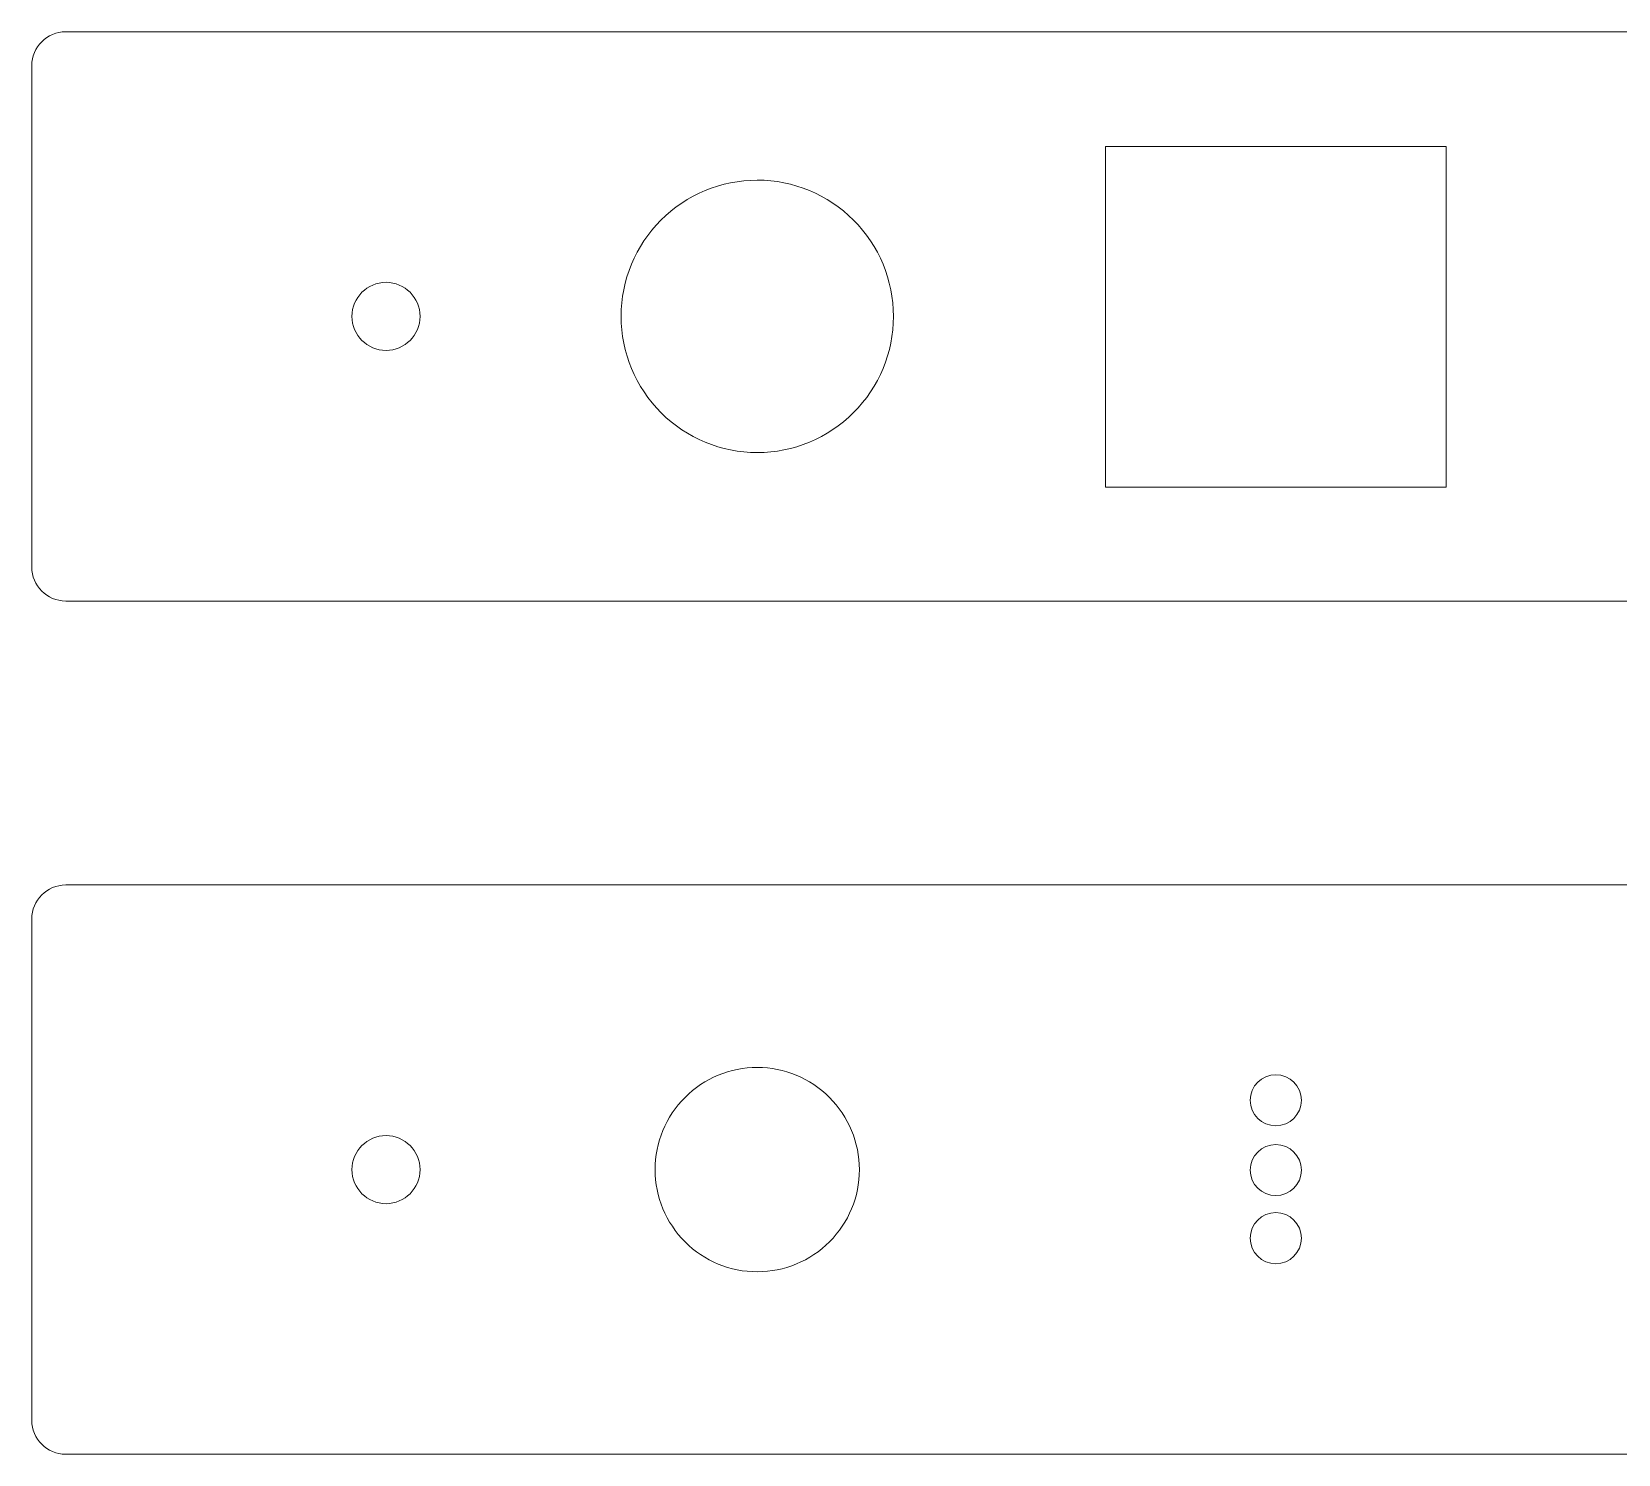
# Model space of a CAD drawing. Header units: millimetres. Extents: x -199 to 191, y -67 to 67.
# Drawn here: x 5.1 to 98.3, y -67.2 to 16.4 of the extents above; entities that cross this region are included whole.
import ezdxf

# ---------------------------------------------------------------- set-up
doc = ezdxf.new("R2010")
doc.units = ezdxf.units.MM
doc.header["$MEASUREMENT"] = 0
doc.layers.add('LED', color=7, linetype='Continuous')

msp = doc.modelspace()

# ---------------------------------------------------------------- linework, layer by layer
at = {"layer": 'LED', "color": 250, "lineweight": 20}
msp.add_lwpolyline([(68.1469, -10.3658), (88.1469, -10.3658), (88.1469, 9.6342), (68.1469, 9.6342), (68.1469, -10.3658)], close=True, dxfattribs=at)
at = {"layer": 'LED', "color": 250, "lineweight": 9}
for centre, major_axis in [((25.8741, -0.3388), (0, 2)), ((78.1469, -46.3751), (0, 1.5)), ((25.8741, -50.4472), (0, 2)), ((78.1469, -50.4742), (0, 1.5)), ((78.1469, -54.4733), (0, 1.5))]:
    msp.add_ellipse(centre, major_axis=major_axis, ratio=1, dxfattribs=at)
for points, knots in [([(110.6837, 16.3777), (110.6837, 16.3777), (7.0622, 16.3777), (7.0622, 16.3777), (7.0622, 16.3777), (5.9623, 16.3777), (5.0623, 15.4777), (5.0623, 14.3777), (5.0623, 14.3777), (5.0623, 14.3777), (5.0623, -15.0553), (5.0623, -15.0553), (5.0623, -15.0553), (5.0623, -16.1553), (5.9623, -17.0553), (7.0622, -17.0553), (7.0622, -17.0553), (7.0622, -17.0553), (106.499, -17.0553), (106.499, -17.0553), (106.499, -17.0553), (106.499, -17.0553), (110.6837, -17.0553), (110.6837, -17.0553), (110.6837, -17.0553), (110.6837, -17.0553), (183.3727, -17.0553), (183.3727, -17.0553), (183.3727, -17.0553), (183.3727, -17.0553), (191.4665, -5.4961), (191.4665, -5.4961), (191.4665, -5.4961), (183.916, 7.0049), (169.2054, 16.0841), (157.9455, 16.3777), (157.9455, 16.3777), (157.9455, 16.3777), (157.6192, 16.3777), (157.6192, 16.3777), (157.6192, 16.3777), (157.6192, 16.3777), (157.5918, 16.3777), (157.5918, 16.3777), (157.5918, 16.3777), (157.5918, 16.3777), (110.6837, 16.3777), (110.6837, 16.3777)], [0, 0, 0, 0, 0.0769231, 0.0769231, 0.0769231, 0.0769231, 0.1538462, 0.1538462, 0.1538462, 0.1538462, 0.2307692, 0.2307692, 0.2307692, 0.2307692, 0.3076923, 0.3076923, 0.3076923, 0.3076923, 0.3846154, 0.3846154, 0.3846154, 0.3846154, 0.4615385, 0.4615385, 0.4615385, 0.4615385, 0.5384615, 0.5384615, 0.5384615, 0.5384615, 0.6153846, 0.6153846, 0.6153846, 0.6153846, 0.6923077, 0.6923077, 0.6923077, 0.6923077, 0.7692308, 0.7692308, 0.7692308, 0.7692308, 0.8461538, 0.8461538, 0.8461538, 0.8461538, 1, 1, 1, 1]), ([(39.6845, -0.3388), (39.6857, -2.4619), (40.5305, -4.4975), (42.0327, -5.9977), (42.0327, -5.9977), (43.5348, -7.498), (45.5613, -8.3401), (47.6844, -8.3387), (47.6844, -8.3387), (49.8075, -8.3375), (51.843, -7.4928), (53.3433, -5.9905), (53.3433, -5.9905), (54.8436, -4.4884), (55.6856, -2.4619), (55.6843, -0.3388), (55.6843, -0.3388), (55.6829, 1.7842), (54.8383, 3.8198), (53.3361, 5.3201), (53.3361, 5.3201), (51.834, 6.8203), (49.8075, 7.6624), (47.6844, 7.6611), (47.6844, 7.6611), (45.5613, 7.6597), (43.5257, 6.8151), (42.0255, 5.3129), (42.0255, 5.3129), (40.5252, 3.8107), (39.6831, 1.7842), (39.6845, -0.3388)], [0, 0, 0, 0, 0.1111111, 0.1111111, 0.1111111, 0.1111111, 0.2222222, 0.2222222, 0.2222222, 0.2222222, 0.3333333, 0.3333333, 0.3333333, 0.3333333, 0.4444444, 0.4444444, 0.4444444, 0.4444444, 0.5555556, 0.5555556, 0.5555556, 0.5555556, 0.6666667, 0.6666667, 0.6666667, 0.6666667, 0.7777778, 0.7777778, 0.7777778, 0.7777778, 1, 1, 1, 1]), ([(110.6837, -33.7307), (110.6837, -33.7307), (7.0622, -33.7307), (7.0622, -33.7307), (7.0622, -33.7307), (5.9623, -33.7307), (5.0623, -34.6307), (5.0623, -35.7307), (5.0623, -35.7307), (5.0623, -35.7307), (5.0623, -65.1637), (5.0623, -65.1637), (5.0623, -65.1637), (5.0623, -66.2637), (5.9623, -67.1637), (7.0622, -67.1637), (7.0622, -67.1637), (7.0622, -67.1637), (106.499, -67.1637), (106.499, -67.1637), (106.499, -67.1637), (106.499, -67.1637), (110.6837, -67.1637), (110.6837, -67.1637), (110.6837, -67.1637), (110.6837, -67.1637), (183.3727, -67.1637), (183.3727, -67.1637), (183.3727, -67.1637), (183.3727, -67.1637), (191.4665, -55.6045), (191.4665, -55.6045), (191.4665, -55.6045), (183.916, -43.1035), (169.2054, -34.0243), (157.9455, -33.7307), (157.9455, -33.7307), (157.9455, -33.7307), (157.6192, -33.7307), (157.6192, -33.7307), (157.6192, -33.7307), (157.6192, -33.7307), (157.5918, -33.7307), (157.5918, -33.7307), (157.5918, -33.7307), (157.5918, -33.7307), (110.6837, -33.7307), (110.6837, -33.7307)], [0, 0, 0, 0, 0.0769231, 0.0769231, 0.0769231, 0.0769231, 0.1538462, 0.1538462, 0.1538462, 0.1538462, 0.2307692, 0.2307692, 0.2307692, 0.2307692, 0.3076923, 0.3076923, 0.3076923, 0.3076923, 0.3846154, 0.3846154, 0.3846154, 0.3846154, 0.4615385, 0.4615385, 0.4615385, 0.4615385, 0.5384615, 0.5384615, 0.5384615, 0.5384615, 0.6153846, 0.6153846, 0.6153846, 0.6153846, 0.6923077, 0.6923077, 0.6923077, 0.6923077, 0.7692308, 0.7692308, 0.7692308, 0.7692308, 0.8461538, 0.8461538, 0.8461538, 0.8461538, 1, 1, 1, 1]), ([(41.6844, -50.4472), (41.6854, -52.0395), (42.319, -53.5662), (43.4456, -54.6914), (43.4456, -54.6914), (44.5722, -55.8166), (46.0921, -56.4482), (47.6844, -56.4472), (47.6844, -56.4472), (49.2767, -56.4462), (50.8033, -55.8127), (51.9286, -54.686), (51.9286, -54.686), (53.0538, -53.5594), (53.6853, -52.0395), (53.6844, -50.4472), (53.6844, -50.4472), (53.6833, -48.855), (53.0498, -47.3283), (51.9232, -46.203), (51.9232, -46.203), (50.7966, -45.0779), (49.2767, -44.4463), (47.6844, -44.4472), (47.6844, -44.4472), (46.0921, -44.4483), (44.5654, -45.0818), (43.4402, -46.2084), (43.4402, -46.2084), (42.315, -47.3351), (41.6834, -48.855), (41.6844, -50.4472)], [0, 0, 0, 0, 0.1111111, 0.1111111, 0.1111111, 0.1111111, 0.2222222, 0.2222222, 0.2222222, 0.2222222, 0.3333333, 0.3333333, 0.3333333, 0.3333333, 0.4444444, 0.4444444, 0.4444444, 0.4444444, 0.5555556, 0.5555556, 0.5555556, 0.5555556, 0.6666667, 0.6666667, 0.6666667, 0.6666667, 0.7777778, 0.7777778, 0.7777778, 0.7777778, 1, 1, 1, 1])]:
    msp.add_open_spline(points, degree=3, knots=knots, dxfattribs=at)

doc.saveas('drawing.dxf')
